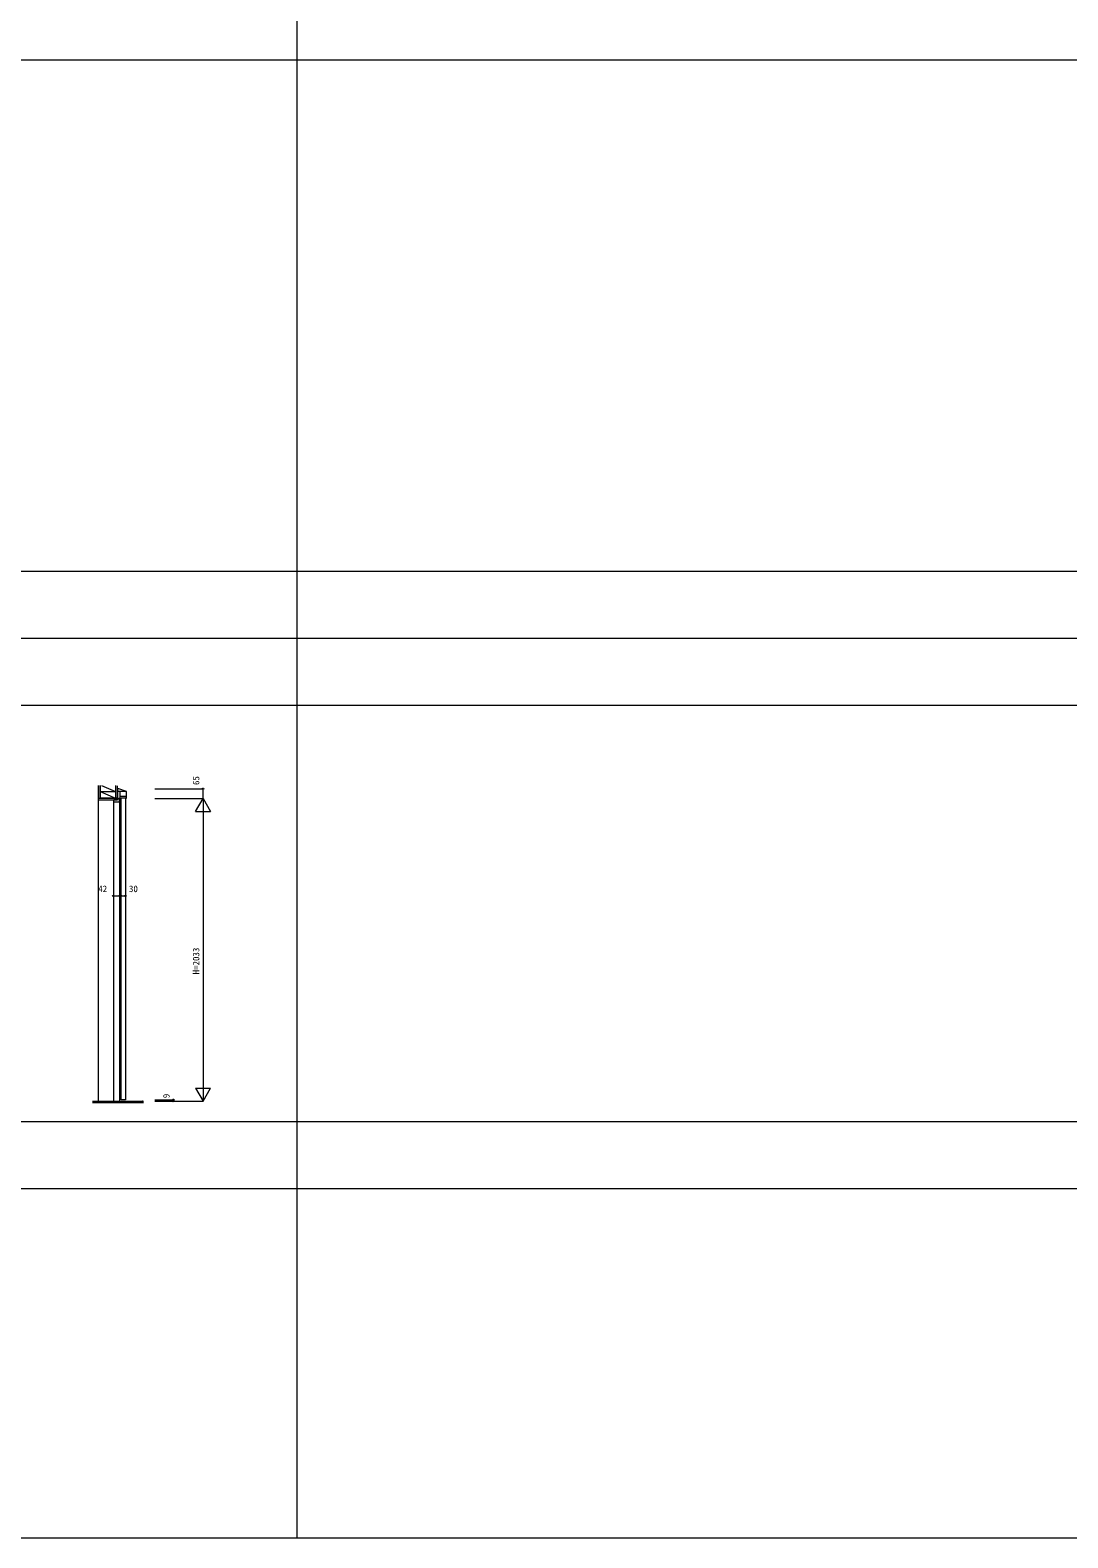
# Model space of a CAD drawing. Units: millimetres, scale not verified. Extents: x -14341 to 14341, y -10000 to 10000.
# Drawn here: x -4734 to 2235, y -10000 to 130 of the extents above; entities that cross this region are included whole.
import ezdxf
from ezdxf.enums import TextEntityAlignment as Align

# ---------------------------------------------------------------- set-up
doc = ezdxf.new("R2010")
doc.units = ezdxf.units.MM
doc.header["$LTSCALE"] = 50
for name, color, linetype, lineweight in [('0-1_YKK_F1', 7, 'Continuous', 18), ('0-3_YKK_N1', 2, 'Continuous', 18), ('0-5_YKK_Z1', 7, 'Continuous', 18), ('0-6_YKK_C1', 4, 'Continuous', 18)]:
    doc.layers.add(name, color=color, linetype=linetype, lineweight=lineweight)
doc.styles.add('ＭＳ ゴシック', font='')
doc.styles.get('ＭＳ ゴシック').set_extended_font_data('MS Gothic')

msp = doc.modelspace()

# ---------------------------------------------------------------- linework, layer by layer
at = {"layer": '0-1_YKK_F1'}
for p, q in [((-2940.51, -10000), (-2940.51, 9500)), ((-14340.51, -70), (14159.49, -70)), ((-14340.51, -3505), (14159.49, -3505)), ((-14340.51, -3955), (14159.49, -3955)), ((-14340.51, -4405), (14159.49, -4405)), ((-14340.51, -7202.5), (14159.49, -7202.5)), ((-14340.51, -7652.5), (14159.49, -7652.5)), ((-14340.51, -10000), (14340.51, -10000))]:
    msp.add_line(p, q, dxfattribs=at)
at = {"layer": '0-3_YKK_N1'}
for p, q in [((-3897.51, -4967.5), (-3572.51, -4967.5)), ((-3897.51, -5032.5), (-3572.51, -5032.5)), ((-3622.51, -5119.1), (-3572.51, -5032.5)), ((-3572.51, -5032.5), (-3572.51, -4967.5)), ((-3572.51, -5032.5), (-3522.51, -5119.1)), ((-3572.51, -5032.5), (-3572.51, -7065.5)), ((-3622.51, -5119.1), (-3522.51, -5119.1)), ((-4175.34, -5686.6), (-4133.34, -5686.6)), ((-4123.84, -5686.6), (-4093.84, -5686.6)), ((-3622.51, -6978.9), (-3522.51, -6978.9)), ((-3622.51, -6978.9), (-3572.51, -7065.5)), ((-3572.51, -7065.5), (-3522.51, -6978.9)), ((-3897.51, -7065.5), (-3572.51, -7065.5))]:
    msp.add_line(p, q, dxfattribs=at)
msp.add_lwpolyline([(-3897.51, -7056.5), (-3772.51, -7056.5), (-3772.51, -7065.5)], dxfattribs=at)
for centre in [(-3572.51, -4967.5), (-4175.34, -5686.6), (-4133.34, -5686.6), (-4123.84, -5686.6), (-4093.84, -5686.6), (-3772.51, -7056.5), (-3772.51, -7065.5)]:
    msp.add_circle(centre, 5, dxfattribs=at)
at = {"layer": '0-5_YKK_Z1'}
for p, q in [((-4277.34, -4944.13), (-4277.34, -5042.5)), ((-4255.2, -4944.13), (-4159.84, -4985)), ((-4159.84, -4944.13), (-4159.84, -5030)), ((-4147.34, -5032.5), (-4147.34, -4946.63)), ((-4277.34, -5030), (-4147.84, -5030)), ((-4277.34, -5042.5), (-4147.34, -5042.5)), ((-4277.34, -5042.5), (-4277.34, -7065.5)), ((-4264.84, -4985), (-4159.84, -4985)), ((-4264.84, -4985), (-4159.84, -5030)), ((-4316.29, -7065.5), (-4263.34, -7065.5)), ((-4316.29, -7068.5), (-3972.51, -7068.5)), ((-4316.29, -7071.5), (-3972.51, -7071.5)), ((-4316.29, -7074.5), (-3972.51, -7074.5)), ((-3972.51, -7077.5), (-4316.29, -7077.5)), ((-4265.49, -7065.5), (-3972.51, -7065.5))]:
    msp.add_line(p, q, dxfattribs=at)
for points in [[(-4264.84, -4944.13), (-4264.84, -5030), (-4264.84, -4944.13)], [(-4264.84, -5030), (-4147.34, -5030), (-4264.84, -5030)]]:
    msp.add_lwpolyline(points, dxfattribs=at)
at = {"layer": '0-6_YKK_C1'}
for p, q in [((-4175.34, -5042.5), (-4175.34, -7065.5)), ((-4172.84, -5054.5), (-4172.84, -5042.5)), ((-4137.84, -5056.5), (-4170.84, -5056.5)), ((-4090.63, -4984.5), (-4147.34, -4984.5)), ((-4147.34, -5032.5), (-4137.84, -5032.5)), ((-4087.84, -4985.52), (-4137.34, -4967.5)), ((-4135.84, -5034.5), (-4135.84, -5054.5)), ((-4133.33, -5032.5), (-4133.33, -7065.5)), ((-4128.54, -5017.3), (-4087.84, -5017.3)), ((-4087.84, -5032.5), (-4087.84, -4985.52))]:
    msp.add_line(p, q, dxfattribs=at)
for points in [[(-4147.34, -5032.5), (-4147.34, -5042.5), (-4172.84, -5042.5)], [(-4137.34, -4967.5), (-4147.34, -4967.5), (-4147.34, -5032.5), (-4128.54, -5032.5), (-4128.54, -4984.5)]]:
    msp.add_lwpolyline(points, dxfattribs=at)
msp.add_lwpolyline([(-4123.84, -5027.5), (-4093.84, -5027.5), (-4093.84, -7056.5), (-4123.84, -7056.5)], close=True, dxfattribs=at)
for centre, start, end in [((-4170.84, -5054.5), 180, 270), ((-4137.84, -5034.5), 0, 89.99999), ((-4137.84, -5054.5), 270, 0)]:
    msp.add_arc(centre, 2, start, end, dxfattribs=at)

# ---------------------------------------------------------------- texts
at = {"layer": '0-3_YKK_N1', "color": 7, "style": 'ＭＳ ゴシック'}
for s, p in [('65', (-3584.51, -4941.8)), ('H=2033', (-3584.51, -6214)), ('9', (-3784.51, -7046.2))]:
    msp.add_text(s, height=43.99, rotation=90, dxfattribs=at).set_placement(p, align=Align.BOTTOM_LEFT)
for s, p in [('42', (-4276.86, -5674.6)), ('30', (-4070.36, -5674.6))]:
    msp.add_text(s, height=43.99, dxfattribs=at).set_placement(p, align=Align.BOTTOM_LEFT)
at = {"layer": '0-5_YKK_Z1', "style": 'ＭＳ ゴシック'}
msp.add_text('FL', height=6.598, dxfattribs=at).set_placement((-3989.07, -7063.83), align=Align.BOTTOM_LEFT)

doc.saveas('drawing.dxf')
